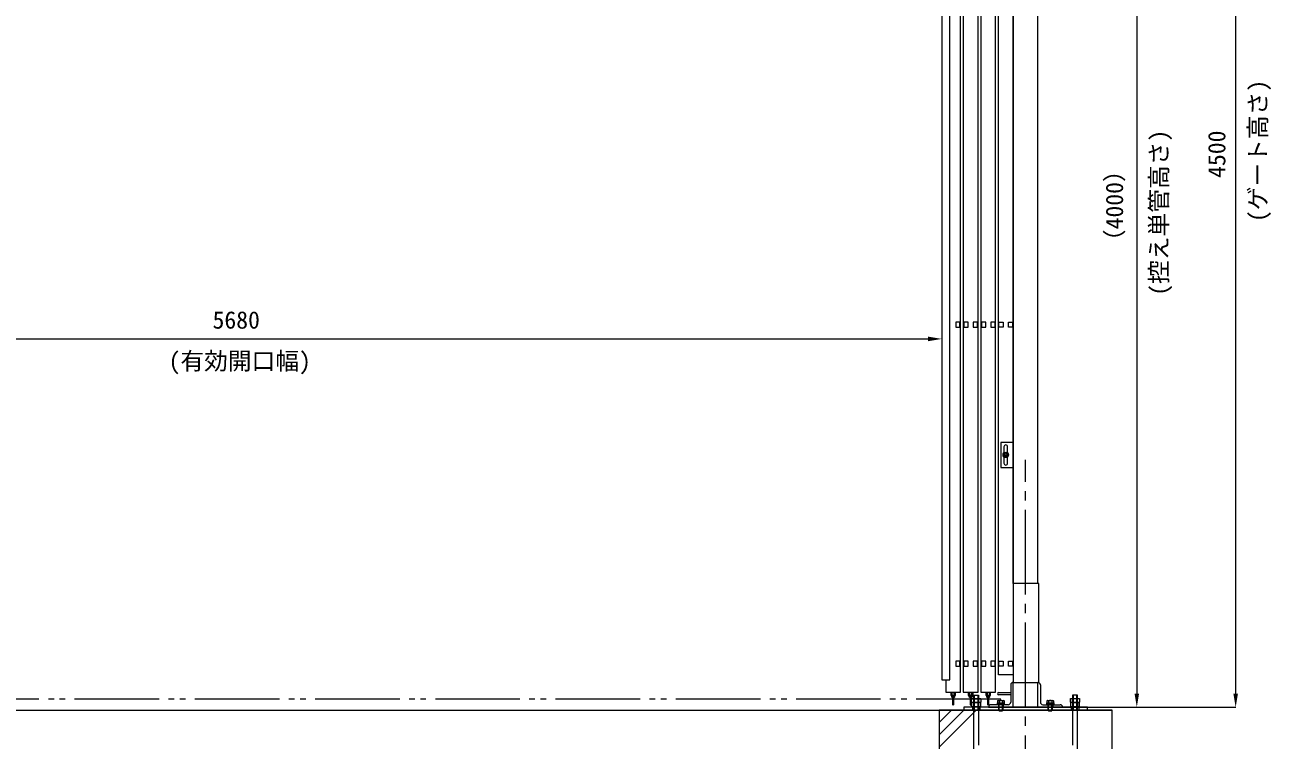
# Model space of a CAD drawing. Units: millimetres, scale not verified. Extents: x -27980 to -7855, y -14438 to 14438.
# Drawn here: x -22128 to -17087, y -11408 to -8516 of the extents above; entities that cross this region are included whole.
import ezdxf
from ezdxf.enums import TextEntityAlignment as Align

# ---------------------------------------------------------------- set-up
doc = ezdxf.new("R2010")
doc.units = ezdxf.units.MM
doc.header["$LTSCALE"] = 38
for name, pattern in [('CHAIN2', [12, 9, -1, 1, -1]), ('DASHED1', [1.8, 1.2, -0.6]), ('DOUBLE_CHAIN2', [12.8, 9, -1, 0.6, -0.6, 0.6, -1])]:
    doc.linetypes.add(name, pattern=pattern)
for name, color, linetype, lineweight in [('0-5_ﾍﾞｰｽﾗｲﾝ', 5, 'Continuous', 18), ('0-6_ﾎﾞﾙﾄ類', 2, 'Continuous', 18), ('0-8_ﾜｲﾔｰﾛｰﾌﾟ', 7, 'DOUBLE_CHAIN2', 18), ('0-9_基礎工事用PCA小', 7, 'Continuous', 18), ('0-B_寸法', 3, 'Continuous', 18), ('0-C_側固定棒', 7, 'Continuous', 18), ('0-F_中央走行棒', 7, 'Continuous', 18), ('1-0_中央走行棒右', 7, 'Continuous', 18), ('1-2_通芯', 1, 'CHAIN2', 18), ('1-6_標準柱', 7, 'Continuous', 18)]:
    doc.layers.add(name, color=color, linetype=linetype, lineweight=lineweight)
doc.styles.add('ＭＳ ゴシック', font='')
doc.styles.get('ＭＳ ゴシック').set_extended_font_data('MS Gothic')

msp = doc.modelspace()

# ---------------------------------------------------------------- linework, layer by layer
at = {"layer": '0-5_ﾍﾞｰｽﾗｲﾝ'}
for p, q in [((-26241.7, -11287.5), (-17730.2, -11287.5)), ((-17830.2, -11275.5), (-17230.2, -11275.5))]:
    msp.add_line(p, q, dxfattribs=at)
at = {"layer": '0-6_ﾎﾞﾙﾄ類'}
for p, q in [((-18289.73, -11255.48), (-18289.73, -11240.9)), ((-18270.67, -11255.48), (-18270.67, -11240.9)), ((-17889.72, -11255.48), (-17889.72, -11240.9)), ((-17870.67, -11255.48), (-17870.67, -11240.9)), ((-18289.73, -11258.32), (-18289.73, -11272.9)), ((-18270.67, -11258.32), (-18270.67, -11272.9)), ((-18192.03, -11248.5), (-18193.88, -11249.55)), ((-18193.88, -11249.55), (-18193.88, -11258.3)), ((-18193.88, -11258.3), (-18166.53, -11258.3)), ((-18192.03, -11248.5), (-18168.38, -11248.5)), ((-18191.45, -11258.5), (-18168.95, -11258.5)), ((-18188.2, -11287.5), (-18188.2, -11265.5)), ((-18188.2, -11287.5), (-18186.97, -11290.3)), ((-18187.02, -11249.55), (-18187.02, -11258.3)), ((-18186.97, -11290.3), (-18186.97, -11265.5)), ((-18181.4, -11261.5), (-18180.33, -11265.5)), ((-18180.07, -11261.5), (-18179, -11265.5)), ((-18173.38, -11249.55), (-18173.38, -11258.3)), ((-18172.2, -11287.5), (-18172.2, -11265.5)), ((-18168.38, -11248.5), (-18166.53, -11249.55)), ((-18166.53, -11249.55), (-18166.53, -11258.3)), ((-17992.03, -11248.5), (-17993.88, -11249.55)), ((-17993.88, -11249.55), (-17993.88, -11258.3)), ((-17993.88, -11258.3), (-17966.53, -11258.3)), ((-17992.03, -11248.5), (-17968.38, -11248.5)), ((-17991.45, -11258.5), (-17968.95, -11258.5)), ((-17988.2, -11287.5), (-17988.2, -11265.5)), ((-17988.2, -11287.5), (-17986.98, -11290.3)), ((-17987.02, -11249.55), (-17987.02, -11258.3)), ((-17986.98, -11290.3), (-17986.98, -11265.5)), ((-17981.4, -11261.5), (-17980.33, -11265.5)), ((-17980.08, -11261.5), (-17979, -11265.5)), ((-17973.38, -11249.55), (-17973.38, -11258.3)), ((-17972.2, -11287.5), (-17972.2, -11265.5)), ((-17968.38, -11248.5), (-17966.53, -11249.55)), ((-17966.53, -11249.55), (-17966.53, -11258.3)), ((-17889.72, -11258.32), (-17889.72, -11272.9)), ((-17870.67, -11258.32), (-17870.67, -11272.9))]:
    msp.add_line(p, q, dxfattribs=at)
for points in [[(-18155.3, -10246.45), (-18150.38, -10254.95), (-18155.3, -10263.45), (-18165.1, -10263.45), (-18170.02, -10254.95), (-18165.1, -10246.45)], [(-18298.67, -11255.48), (-18298.67, -11240.9), (-18261.72, -11240.9), (-18261.72, -11255.48), (-18264.2, -11256.9), (-18296.2, -11256.9)], [(-17898.67, -11255.48), (-17898.67, -11240.9), (-17861.72, -11240.9), (-17861.72, -11255.48), (-17864.2, -11256.9), (-17896.2, -11256.9)], [(-18298.67, -11258.32), (-18298.67, -11272.9), (-18261.72, -11272.9), (-18261.72, -11258.32), (-18264.2, -11256.9), (-18296.2, -11256.9)], [(-18298.2, -11272.9), (-18262.2, -11272.9), (-18262.2, -11275.5), (-18298.2, -11275.5)], [(-18166.2, -11258.5), (-18166.2, -11261.5), (-18194.2, -11261.5), (-18194.2, -11258.5)], [(-18194.2, -11261.5), (-18166.2, -11261.5), (-18166.2, -11265.5), (-18194.2, -11265.5)], [(-17966.2, -11258.5), (-17966.2, -11261.5), (-17994.2, -11261.5), (-17994.2, -11258.5)], [(-17994.2, -11261.5), (-17966.2, -11261.5), (-17966.2, -11265.5), (-17994.2, -11265.5)], [(-17898.67, -11258.32), (-17898.67, -11272.9), (-17861.72, -11272.9), (-17861.72, -11258.32), (-17864.2, -11256.9), (-17896.2, -11256.9)], [(-17898.2, -11272.9), (-17862.2, -11272.9), (-17862.2, -11275.5), (-17898.2, -11275.5)]]:
    msp.add_lwpolyline(points, close=True, dxfattribs=at)
for points in [[(-18188.2, -11287.5), (-18172.2, -11287.5), (-18173.43, -11290.3)], [(-18186.97, -11290.3), (-18173.43, -11290.3), (-18173.43, -11265.5)], [(-17988.2, -11287.5), (-17972.2, -11287.5), (-17973.42, -11290.3)], [(-17986.98, -11290.3), (-17973.42, -11290.3), (-17973.42, -11265.5)]]:
    msp.add_lwpolyline(points, dxfattribs=at)
for radius in [11, 8.5, 4.75, 4.22]:
    msp.add_circle((-18160.2, -10254.95), radius, dxfattribs=at)
for centre, radius, start, end in [((-18160.2, -10254.95), 8.9, 132.757, 167.243), ((-18160.2, -10254.95), 8.9, 192.757, 227.243), ((-18160.2, -10254.95), 8.9, 72.757, 107.243), ((-18160.2, -10254.95), 8.9, 252.757, 287.243), ((-18160.2, -10254.95), 8.9, 12.757, 47.243), ((-18160.2, -10254.95), 8.9, 312.757, 347.243), ((-18294.2, -11247.73), 8.95, 240, 300), ((-18294.2, -11266.08), 8.95, 60, 120), ((-18280.2, -11224.45), 32.45, 252.932, 287.068), ((-18280.2, -11289.35), 32.45, 72.932, 107.068), ((-18266.2, -11247.73), 8.95, 239.975, 300.025), ((-18266.2, -11266.08), 8.95, 59.975, 120.025), ((-18190.45, -11254.55), 6.05, 55.616, 124.384), ((-18191.45, -11258.3), 0.2, 180, 270), ((-18180.2, -11271.12), 22.62, 72.412, 107.588), ((-18169.95, -11254.55), 6.05, 55.616, 124.384), ((-18168.95, -11258.3), 0.2, 270, 0), ((-17990.45, -11254.55), 6.05, 55.616, 124.384), ((-17991.45, -11258.3), 0.2, 180, 270), ((-17980.2, -11271.12), 22.62, 72.412, 107.588), ((-17969.95, -11254.55), 6.05, 55.616, 124.384), ((-17968.95, -11258.3), 0.2, 270, 0), ((-17894.2, -11247.73), 8.95, 240, 300), ((-17894.2, -11266.08), 8.95, 60, 120), ((-17880.2, -11224.45), 32.45, 252.932, 287.068), ((-17880.2, -11289.35), 32.45, 72.932, 107.068), ((-17866.2, -11247.73), 8.95, 239.975, 300.025), ((-17866.2, -11266.08), 8.95, 59.975, 120.025)]:
    msp.add_arc(centre, radius, start, end, dxfattribs=at)
at = {"layer": '0-8_ﾜｲﾔｰﾛｰﾌﾟ'}
msp.add_line((-18180.2, -11242.5), (-24380.2, -11242.5), dxfattribs=at)
at = {"layer": '0-9_基礎工事用PCA小'}
for p, q in [((-18430.2, -11437.5), (-18280.2, -11287.5)), ((-18430.2, -11387.5), (-18330.2, -11287.5)), ((-18430.2, -11337.5), (-18380.2, -11287.5)), ((-18289.73, -11287.5), (-18270.67, -11287.5)), ((-17870.67, -11287.5), (-17889.72, -11287.5))]:
    msp.add_line(p, q, dxfattribs=at)
at = {"layer": '0-9_基礎工事用PCA小', "color": 4, "linetype": 'DASHED1', "lineweight": 9}
for p, q in [((-18294.9, -11275.5), (-18294.9, -11287.5)), ((-18265.2, -11275.5), (-18265.2, -11287.5)), ((-18188.2, -11275.5), (-18188.2, -11287.5)), ((-18172.2, -11275.5), (-18172.2, -11287.5)), ((-17988.2, -11275.5), (-17988.2, -11287.5)), ((-17972.2, -11275.5), (-17972.2, -11287.5)), ((-17895.2, -11275.5), (-17895.2, -11287.5)), ((-17865.2, -11275.5), (-17865.2, -11287.5))]:
    msp.add_line(p, q, dxfattribs=at)
at = {"layer": '0-9_基礎工事用PCA小'}
for points in [[(-18289.73, -11804.45), (-18289.73, -11227.5), (-18270.67, -11227.5), (-18270.67, -11429.5)], [(-18289.73, -11290), (-18287.22, -11287.5), (-18287.22, -11227.5), (-18273.17, -11227.5), (-18273.17, -11287.5), (-18270.67, -11290)], [(-17870.67, -11804.45), (-17870.67, -11227.5), (-17889.72, -11227.5), (-17889.72, -11429.5)], [(-17870.67, -11290), (-17873.17, -11287.5), (-17873.17, -11227.5), (-17887.23, -11227.5), (-17887.23, -11287.5), (-17889.72, -11290)]]:
    msp.add_lwpolyline(points, dxfattribs=at)
for points in [[(-18430.2, -12187.5), (-17730.2, -12187.5), (-17730.2, -11287.5), (-18430.2, -11287.5)], [(-18330.2, -11287.5), (-17830.2, -11287.5), (-17830.2, -11275.5), (-18330.2, -11275.5)]]:
    msp.add_lwpolyline(points, close=True, dxfattribs=at)
at = {"layer": '0-B_寸法'}
for p, q in [((-17230.2, -6830.5), (-17230.2, -11220.5)), ((-17630.2, -7330.5), (-17630.2, -11220.5)), ((-18419.2, -9345.3), (-18419.2, -9786.9)), ((-24044.2, -9785.9), (-18474.2, -9785.9)), ((-18029.2, -11275.5), (-17229.2, -11275.5)), ((-17940.75, -11275.5), (-17629.2, -11275.5))]:
    msp.add_line(p, q, dxfattribs=at)
at = {"layer": '0-B_寸法', "color": 91}
for points in [[(-18474.2, -9776.73), (-18419.2, -9785.9), (-18474.2, -9795.08)], [(-17639.38, -11220.5), (-17630.2, -11275.5), (-17621.02, -11220.5)], [(-17239.38, -11220.5), (-17230.2, -11275.5), (-17221.03, -11220.5)]]:
    msp.add_solid(points, dxfattribs=at)
at = {"layer": '0-C_側固定棒'}
for points in [[(-18190.2, -11089.95), (-18190.2, -7474.95), (-18130.2, -7474.95), (-18130.2, -11144.95), (-18190.2, -11144.95)], [(-18170.55, -9738.45), (-18187.85, -9738.45), (-18187.85, -9718.45), (-18170.55, -9718.45)], [(-18132.55, -9738.45), (-18149.85, -9738.45), (-18149.85, -9718.45), (-18132.55, -9718.45)], [(-18170.55, -11109.95), (-18187.85, -11109.95), (-18187.85, -11089.95), (-18170.55, -11089.95)], [(-18132.55, -11109.95), (-18149.85, -11109.95), (-18149.85, -11089.95), (-18132.55, -11089.95)]]:
    msp.add_lwpolyline(points, close=True, dxfattribs=at)
at = {"layer": '0-F_中央走行棒'}
for p, q in [((-18310.75, -11228.05), (-18310.75, -11214.95)), ((-18305.75, -11228.05), (-18305.75, -11214.95)), ((-18304.7, -11229.45), (-18304.7, -11264.45)), ((-18299.7, -11264.45), (-18299.7, -11229.45)), ((-18298.75, -11214.95), (-18298.75, -11228.05)), ((-18293.75, -11214.95), (-18293.75, -11228.05)), ((-18239.75, -11228.05), (-18239.75, -11214.95)), ((-18234.75, -11228.05), (-18234.75, -11214.95)), ((-18233.7, -11229.45), (-18233.7, -11264.45)), ((-18228.7, -11264.45), (-18228.7, -11229.45)), ((-18227.75, -11214.95), (-18227.75, -11228.05)), ((-18222.75, -11214.95), (-18222.75, -11228.05))]:
    msp.add_line(p, q, dxfattribs=at)
for points in [[(-18327.2, -6994.95), (-18332.2, -6994.95), (-18332.2, -11214.95), (-18272.2, -11214.95), (-18272.2, -7033.5)], [(-18261.2, -7044.5), (-18261.2, -11214.95), (-18201.2, -11214.95), (-18201.2, -7299.5)]]:
    msp.add_lwpolyline(points, dxfattribs=at)
for points in [[(-18329.85, -9738.45), (-18312.55, -9738.45), (-18312.55, -9718.45), (-18329.85, -9718.45)], [(-18291.85, -9738.45), (-18274.55, -9738.45), (-18274.55, -9718.45), (-18291.85, -9718.45)], [(-18258.85, -9738.45), (-18241.55, -9738.45), (-18241.55, -9718.45), (-18258.85, -9718.45)], [(-18220.85, -9738.45), (-18203.55, -9738.45), (-18203.55, -9718.45), (-18220.85, -9718.45)], [(-18329.85, -11109.95), (-18312.55, -11109.95), (-18312.55, -11089.95), (-18329.85, -11089.95)], [(-18291.85, -11109.95), (-18274.55, -11109.95), (-18274.55, -11089.95), (-18291.85, -11089.95)], [(-18258.85, -11109.95), (-18241.55, -11109.95), (-18241.55, -11089.95), (-18258.85, -11089.95)], [(-18220.85, -11109.95), (-18203.55, -11109.95), (-18203.55, -11089.95), (-18220.85, -11089.95)]]:
    msp.add_lwpolyline(points, close=True, dxfattribs=at)
for centre, radius, start, end in [((-18302.25, -11228.05), 8.5, 180, 253.254), ((-18302.25, -11228.05), 3.5, 180, 225.592), ((-18302.2, -11229.45), 2.5, 0, 180), ((-18302.25, -11228.05), 8.5, 287.463, 0), ((-18302.25, -11228.05), 3.5, 316.787, 0), ((-18231.25, -11228.05), 8.5, 180, 253.254), ((-18231.25, -11228.05), 3.5, 180, 225.592), ((-18231.2, -11229.45), 2.5, 0, 180), ((-18231.25, -11228.05), 8.5, 287.463, 0), ((-18231.25, -11228.05), 3.5, 316.787, 0), ((-18302.2, -11264.45), 2.5, 180, 0), ((-18231.2, -11264.45), 2.5, 180, 0)]:
    msp.add_arc(centre, radius, start, end, dxfattribs=at)
at = {"layer": '1-0_中央走行棒右'}
for p, q in [((-18381.75, -11228.05), (-18381.75, -11214.95)), ((-18376.75, -11228.05), (-18376.75, -11214.95)), ((-18375.7, -11229.45), (-18375.7, -11264.45)), ((-18370.7, -11264.45), (-18370.7, -11229.45)), ((-18369.75, -11214.95), (-18369.75, -11228.05)), ((-18364.75, -11214.95), (-18364.75, -11228.05))]:
    msp.add_line(p, q, dxfattribs=at)
msp.add_lwpolyline([(-18403.2, -11164.95), (-18403.2, -11214.95), (-18343.2, -11214.95), (-18343.2, -6994.95), (-18348.2, -6994.95)], dxfattribs=at)
for points in [[(-18419.2, -11164.95), (-18387.2, -11164.95), (-18387.2, -8414.95), (-18419.2, -8414.95)], [(-18362.85, -9738.45), (-18345.55, -9738.45), (-18345.55, -9718.45), (-18362.85, -9718.45)], [(-18362.85, -11109.95), (-18345.55, -11109.95), (-18345.55, -11089.95), (-18362.85, -11089.95)]]:
    msp.add_lwpolyline(points, close=True, dxfattribs=at)
for centre, radius, start, end in [((-18373.25, -11228.05), 8.5, 180, 253.254), ((-18373.25, -11228.05), 3.5, 180, 225.592), ((-18373.2, -11229.45), 2.5, 0, 180), ((-18373.25, -11228.05), 8.5, 287.463, 0), ((-18373.25, -11228.05), 3.5, 316.787, 0), ((-18373.2, -11264.45), 2.5, 180, 0)]:
    msp.add_arc(centre, radius, start, end, dxfattribs=at)
at = {"layer": '1-2_通芯'}
msp.add_line((-18080.2, -12187.5), (-18080.2, -10275.5), dxfattribs=at)
at = {"layer": '1-6_標準柱'}
for p, q in [((-18130.2, -10775.5), (-18130.2, -7303.5)), ((-18030.2, -10775.5), (-18030.2, -7303.5)), ((-18130.2, -10775.5), (-18130.2, -7325.5)), ((-18030.2, -10775.5), (-18030.2, -7325.5)), ((-18167.7, -10222.5), (-18167.7, -10246.9)), ((-18152.7, -10246.9), (-18152.7, -10222.5)), ((-18167.7, -10262.98), (-18167.7, -10288.5)), ((-18152.7, -10288.5), (-18152.7, -10262.98)), ((-18140.2, -11185.5), (-18140.2, -11255.5)), ((-18020.2, -11185.5), (-18020.2, -11255.5)), ((-18150.2, -11265.5), (-18220.2, -11265.5)), ((-18130.2, -11275.5), (-18030.2, -11275.5)), ((-18010.2, -11265.5), (-17940.2, -11265.5))]:
    msp.add_line(p, q, dxfattribs=at)
at = {"layer": '1-6_標準柱', "color": 4, "linetype": 'DASHED1', "lineweight": 9}
for p, q in [((-18190.2, -11265.5), (-18190.2, -11275.5)), ((-18190.2, -11265.5), (-18190.2, -11275.5)), ((-18170.2, -11265.5), (-18170.2, -11275.5)), ((-18170.2, -11265.5), (-18170.2, -11275.5)), ((-17990.2, -11265.5), (-17990.2, -11275.5)), ((-17990.2, -11265.5), (-17990.2, -11275.5)), ((-17970.2, -11265.5), (-17970.2, -11275.5)), ((-17970.2, -11265.5), (-17970.2, -11275.5))]:
    msp.add_line(p, q, dxfattribs=at)
at = {"layer": '1-6_標準柱'}
for points in [[(-18130.2, -10205.5), (-18180.2, -10205.5), (-18180.2, -10305.5), (-18130.2, -10305.5)], [(-18027, -10775.5), (-18130.2, -10775.5), (-18130.2, -11175.5), (-18027, -11175.5)]]:
    msp.add_lwpolyline(points, close=True, dxfattribs=at)
for points in [[(-18230.2, -11275.5), (-18130.2, -11275.5), (-18130.2, -11175.5)], [(-17930.2, -11275.5), (-18030.2, -11275.5), (-18030.2, -11175.5)], [(-18189.2, -11215.5), (-18140.2, -11215.5), (-18140.2, -11225.5), (-18189.2, -11225.5)]]:
    msp.add_lwpolyline(points, dxfattribs=at)
for centre, radius, start, end in [((-18160.2, -10222.5), 7.5, 0, 180), ((-18160.2, -10288.5), 7.5, 180, 0), ((-18130.2, -11185.5), 10, 90, 180), ((-18030.2, -11185.5), 10, 0, 90), ((-18189.2, -11220.5), 5, 90, 270), ((-18220.2, -11275.5), 10, 90, 180), ((-18150.2, -11255.5), 10, 270, 0), ((-18010.2, -11255.5), 10, 180, 270), ((-17940.2, -11275.5), 10, 0, 90)]:
    msp.add_arc(centre, radius, start, end, dxfattribs=at)

# ---------------------------------------------------------------- texts
at = {"layer": '0-B_寸法', "style": 'ＭＳ ゴシック'}
for s, p in [('(ゲート高さ)', (-17084.6, -9313.5)), ('(控え単管高さ)', (-17484.6, -9611.5)), ('4500', (-17250.6, -9134.6)), ('（4000）', (-17664.45, -9438.92))]:
    msp.add_text(s, height=70.38, rotation=90, dxfattribs=at).set_placement(p, align=Align.BOTTOM_LEFT)
for s, p in [('5680', (-21369.15, -9765.5)), ('(有効開口幅)', (-21547.2, -9931.5))]:
    msp.add_text(s, height=70.38, dxfattribs=at).set_placement(p, align=Align.BOTTOM_LEFT)

doc.saveas('drawing.dxf')
